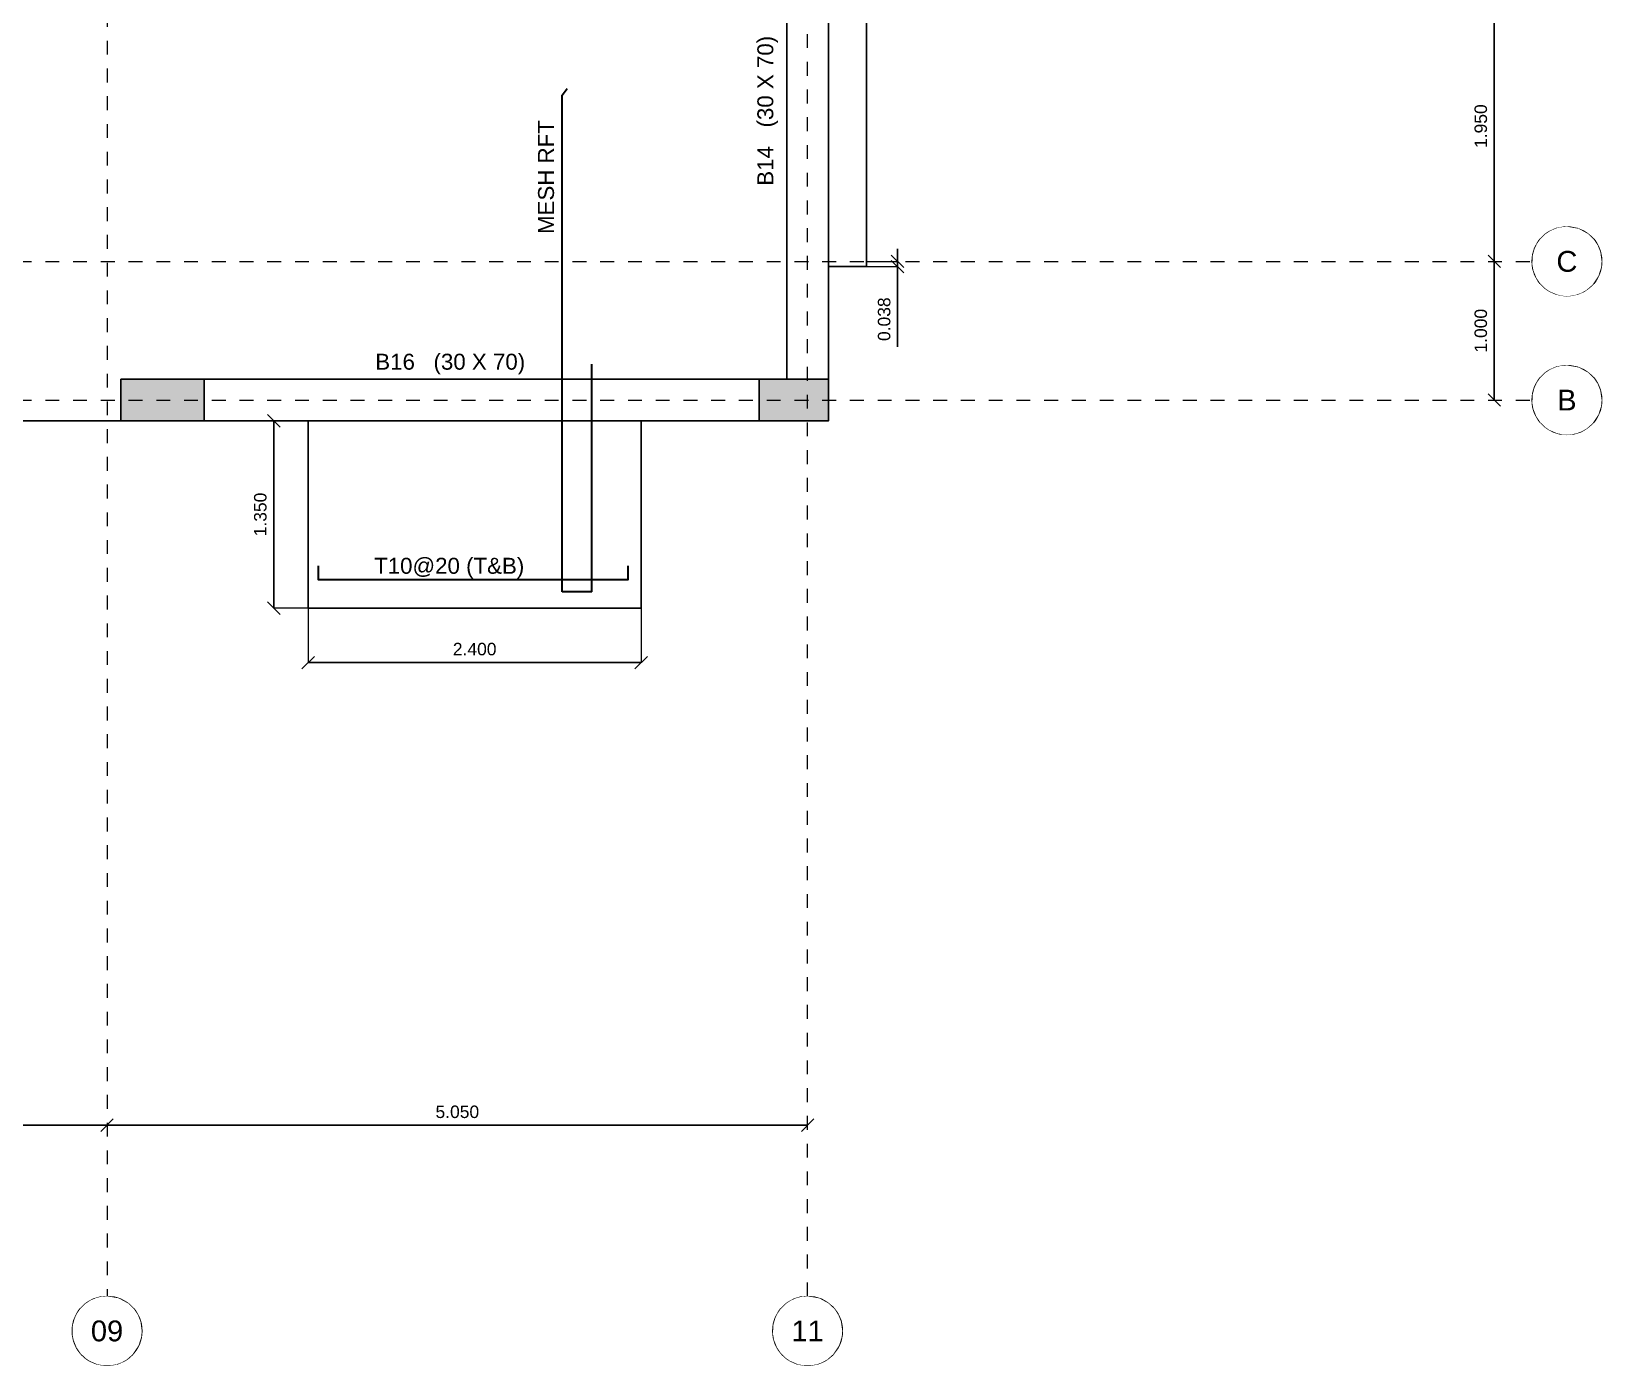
# Model space of a CAD drawing. Header units: inches. Extents: x -11.3 to 41.3, y -1.9 to 32.
# Drawn here: x 19.9 to 31.22, y -1.86 to 7.76 of the extents above; entities that cross this region are included whole.
import ezdxf
from ezdxf.enums import TextEntityAlignment as Align

# ---------------------------------------------------------------- set-up
doc = ezdxf.new("R2010")
doc.units = ezdxf.units.IN
doc.header["$MEASUREMENT"] = 0
doc.set_wipeout_variables(frame=1)
doc.linetypes.add('AXES-ROOF$0$CENTER2', pattern=[1.125, 0.75, -0.125, 0.125, -0.125])
for name, color, linetype, lineweight in [('3RD FLOOR$0$S-ANNO-DIMS', 4, 'Continuous', 0), ('3RD FLOOR$0$S-SLAB-EDGE', 2, 'Continuous', 30), ('3RD FLOOR$0$S-SLAB-EDGE @ 50', 2, 'Continuous', 30), ('AXES-2ND&3RD$0$S-AXIS-CIRC', 22, 'Continuous', 13), ('AXES-2ND&3RD$0$S-AXIS-IDEN', 52, 'Continuous', 18), ('AXES-ROOF$0$S-AXIS-PLAN', 20, 'AXES-ROOF$0$CENTER2', 18), ('COL - 3RD$0$S-CONC-PATH', 253, 'Continuous', 5)]:
    doc.layers.add(name, color=color, linetype=linetype, lineweight=lineweight)
for name, color, linetype in [('Beam30X70', 52, 'Continuous'), ('Columns', 4, 'Continuous'), ('Slab300', 231, 'Continuous')]:
    doc.layers.add(name, color=color, linetype=linetype)
doc.styles.add('3RD FLOOR$0$DMA-T-S', font='sanss___.ttf', dxfattribs={"height": 0.0023})
doc.styles.add('3RD FLOOR$0$DMA-TXT-DIM', font='sanss___.ttf', dxfattribs={"height": 0.0018})
doc.styles.add('AXES-2ND&3RD$0$DMA-T-S', font='sanss___.ttf', dxfattribs={"height": 0.0023})
doc.styles.add('AXES-ROOF$0$DMA-TXT-DIM', font='sanss___.ttf', dxfattribs={"height": 0.0018})
doc.dimstyles.new('3RD FLOOR$0$DMA-DIM', dxfattribs={"dimtxt": 0.0018, "dimasz": 0.0018, "dimexe": 0, "dimexo": 0, "dimgap": 0.001, "dimtad": 1, "dimdec": 3, "dimlfac": -1, "dimrnd": 0.001, "dimzin": 1, "dimdsep": 46, "dimtxsty": '3RD FLOOR$0$DMA-TXT-DIM', "dimblk": '3RD FLOOR$0$_Oblique', "dimcen": 0.003, "dimclrd": 256, "dimclre": 256, "dimclrt": 2, "dimadec": 3, "dimazin": 0, "dimtfac": 1, "dimtdec": 3, "dimtofl": 0, "dimtmove": 0, "dimatfit": 3, "dimfxl": 0.05, "dimtolj": 1, "dimtzin": 0, "dimlwe": -1, "dimarcsym": 0})
doc.dimstyles.new('AXES-ROOF$0$DMA-DIM', dxfattribs={"dimtxt": 0.0018, "dimasz": 0.0018, "dimexe": 0, "dimexo": 0, "dimgap": 0.001, "dimtad": 1, "dimdec": 3, "dimlfac": -1, "dimrnd": 0.001, "dimzin": 1, "dimdsep": 46, "dimtxsty": 'AXES-ROOF$0$DMA-TXT-DIM', "dimblk": 'AXES-ROOF$0$_Oblique', "dimcen": 0.003, "dimclrd": 256, "dimclre": 256, "dimclrt": 2, "dimadec": 3, "dimazin": 0, "dimtfac": 1, "dimtdec": 3, "dimtofl": 0, "dimtmove": 0, "dimatfit": 3, "dimfxl": 0.05, "dimtolj": 1, "dimtzin": 0, "dimlwe": -1, "dimarcsym": 0})

# ---------------------------------------------------------------- blocks, each defined once
blk = doc.blocks.new('3RD FLOOR$0$_Oblique')
at = {"color": 0, "linetype": 'ByBlock', "lineweight": -2}
blk.add_line((0.5, 0.5), (-0.5, -0.5), dxfattribs=at)
blk = doc.blocks.new('*D179')
at = {"layer": '3RD FLOOR$0$S-ANNO-DIMS', "transparency": 16777216}
for p, q in [((21.9, 4.95), (21.652, 4.95)), ((21.9, 3.6), (21.652, 3.6))]:
    blk.add_line(p, q, dxfattribs=at)
at = {"layer": '3RD FLOOR$0$S-ANNO-DIMS', "lineweight": -2, "transparency": 16777216}
blk.add_line((21.652, 3.6), (21.652, 4.95), dxfattribs=at)
at = {"layer": 'Defpoints', "color": 0, "transparency": 16777216}
for p in [(21.652, 4.95), (21.9, 4.95), (21.9, 3.6)]:
    blk.add_point(p, dxfattribs=at)
at = {"layer": '3RD FLOOR$0$S-ANNO-DIMS', "lineweight": -2, "transparency": 16777216, "xscale": 0.09, "yscale": 0.09, "zscale": 0.09}
for p, rotation in [((21.652, 4.95), 90), ((21.652, 3.6), 270)]:
    blk.add_blockref('3RD FLOOR$0$_Oblique', p, dxfattribs=dict(at, rotation=rotation))
at = {"layer": '3RD FLOOR$0$S-ANNO-DIMS', "transparency": 16777216, "insert": (21.555, 4.275), "char_height": 0.09, "attachment_point": 5, "rotation": 90, "style": '3RD FLOOR$0$DMA-TXT-DIM'}
blk.add_mtext('\\A1;1.350', dxfattribs=at)
blk = doc.blocks.new('*D180')
at = {"layer": '3RD FLOOR$0$S-ANNO-DIMS', "transparency": 16777216}
for p, q in [((21.9, 3.6), (21.9, 3.207)), ((24.3, 3.6), (24.3, 3.207))]:
    blk.add_line(p, q, dxfattribs=at)
at = {"layer": '3RD FLOOR$0$S-ANNO-DIMS', "lineweight": -2, "transparency": 16777216}
blk.add_line((21.9, 3.207), (24.3, 3.207), dxfattribs=at)
at = {"layer": 'Defpoints', "color": 0, "transparency": 16777216}
for p in [(21.9, 3.6), (24.3, 3.6), (24.3, 3.207)]:
    blk.add_point(p, dxfattribs=at)
at = {"layer": '3RD FLOOR$0$S-ANNO-DIMS', "lineweight": -2, "transparency": 16777216, "xscale": 0.09, "yscale": 0.09, "zscale": 0.09, "rotation": 180}
blk.add_blockref('3RD FLOOR$0$_Oblique', (21.9, 3.207), dxfattribs=at)
at = {"layer": '3RD FLOOR$0$S-ANNO-DIMS', "lineweight": -2, "transparency": 16777216, "xscale": 0.09, "yscale": 0.09, "zscale": 0.09}
blk.add_blockref('3RD FLOOR$0$_Oblique', (24.3, 3.207), dxfattribs=at)
at = {"layer": '3RD FLOOR$0$S-ANNO-DIMS', "transparency": 16777216, "insert": (23.1, 3.304), "char_height": 0.09, "attachment_point": 5, "style": '3RD FLOOR$0$DMA-TXT-DIM'}
blk.add_mtext('\\A1;2.400', dxfattribs=at)
blk = doc.blocks.new('*D183')
at = {"layer": '3RD FLOOR$0$S-ANNO-DIMS', "lineweight": -2, "transparency": 16777216}
for p, q in [((26.148, 6.1), (26.148, 6.19)), ((26.148, 6.1), (26.148, 6.062)), ((26.148, 6.062), (26.148, 5.484))]:
    blk.add_line(p, q, dxfattribs=at)
at = {"layer": '3RD FLOOR$0$S-ANNO-DIMS', "transparency": 16777216}
for p, q in [((25.925, 6.1), (26.148, 6.1)), ((25.925, 6.062), (26.148, 6.062))]:
    blk.add_line(p, q, dxfattribs=at)
at = {"layer": 'Defpoints', "color": 0, "transparency": 16777216}
for p in [(25.925, 6.1), (25.925, 6.062), (26.148, 6.1)]:
    blk.add_point(p, dxfattribs=at)
at = {"layer": '3RD FLOOR$0$S-ANNO-DIMS', "lineweight": -2, "transparency": 16777216, "xscale": 0.09, "yscale": 0.09, "zscale": 0.09}
for p, rotation in [((26.148, 6.1), 270), ((26.148, 6.062), 90)]:
    blk.add_blockref('3RD FLOOR$0$_Oblique', p, dxfattribs=dict(at, rotation=rotation))
at = {"layer": '3RD FLOOR$0$S-ANNO-DIMS', "transparency": 16777216, "insert": (26.052, 5.683), "char_height": 0.09, "attachment_point": 5, "rotation": 90, "style": '3RD FLOOR$0$DMA-TXT-DIM'}
blk.add_mtext('\\A1;0.038', dxfattribs=at)
blk = doc.blocks.new('AXES-ROOF$0$_Oblique')
at = {"color": 0, "linetype": 'ByBlock', "lineweight": -2}
blk.add_line((0.5, 0.5), (-0.5, -0.5), dxfattribs=at)
blk = doc.blocks.new('*D385')
at = {"layer": '3RD FLOOR$0$S-ANNO-DIMS', "lineweight": -2, "transparency": 16777216}
blk.add_line((16.75, -0.128), (20.45, -0.128), dxfattribs=at)
at = {"layer": 'Defpoints', "color": 0, "transparency": 16777216}
for p in [(16.75, -0.128), (20.45, -0.128), (20.45, -0.128)]:
    blk.add_point(p, dxfattribs=at)
at = {"layer": '3RD FLOOR$0$S-ANNO-DIMS', "lineweight": -2, "transparency": 16777216, "xscale": 0.09, "yscale": 0.09, "zscale": 0.09, "rotation": 180}
blk.add_blockref('AXES-ROOF$0$_Oblique', (16.75, -0.128), dxfattribs=at)
at = {"layer": '3RD FLOOR$0$S-ANNO-DIMS', "lineweight": -2, "transparency": 16777216, "xscale": 0.09, "yscale": 0.09, "zscale": 0.09}
blk.add_blockref('AXES-ROOF$0$_Oblique', (20.45, -0.128), dxfattribs=at)
at = {"layer": '3RD FLOOR$0$S-ANNO-DIMS', "transparency": 16777216, "insert": (18.6, -0.032), "char_height": 0.09, "attachment_point": 5, "style": 'AXES-ROOF$0$DMA-TXT-DIM'}
blk.add_mtext('\\A1;3.700', dxfattribs=at)
blk = doc.blocks.new('*D383')
at = {"layer": '3RD FLOOR$0$S-ANNO-DIMS', "lineweight": -2, "transparency": 16777216}
blk.add_line((20.45, -0.128), (25.5, -0.128), dxfattribs=at)
at = {"layer": 'Defpoints', "color": 0, "transparency": 16777216}
for p in [(20.45, -0.128), (25.5, -0.128), (25.5, -0.128)]:
    blk.add_point(p, dxfattribs=at)
at = {"layer": '3RD FLOOR$0$S-ANNO-DIMS', "lineweight": -2, "transparency": 16777216, "xscale": 0.09, "yscale": 0.09, "zscale": 0.09, "rotation": 180}
blk.add_blockref('AXES-ROOF$0$_Oblique', (20.45, -0.128), dxfattribs=at)
at = {"layer": '3RD FLOOR$0$S-ANNO-DIMS', "lineweight": -2, "transparency": 16777216, "xscale": 0.09, "yscale": 0.09, "zscale": 0.09}
blk.add_blockref('AXES-ROOF$0$_Oblique', (25.5, -0.128), dxfattribs=at)
at = {"layer": '3RD FLOOR$0$S-ANNO-DIMS', "transparency": 16777216, "insert": (22.975, -0.032), "char_height": 0.09, "attachment_point": 5, "style": 'AXES-ROOF$0$DMA-TXT-DIM'}
blk.add_mtext('\\A1;5.050', dxfattribs=at)
blk = doc.blocks.new('*D365')
at = {"layer": '3RD FLOOR$0$S-ANNO-DIMS', "lineweight": -2, "transparency": 16777216}
blk.add_line((30.45, 5.1), (30.45, 6.1), dxfattribs=at)
at = {"layer": 'Defpoints', "color": 0, "transparency": 16777216}
for p in [(30.45, 6.1), (30.45, 6.1), (30.45, 5.1)]:
    blk.add_point(p, dxfattribs=at)
at = {"layer": '3RD FLOOR$0$S-ANNO-DIMS', "lineweight": -2, "transparency": 16777216, "xscale": 0.09, "yscale": 0.09, "zscale": 0.09}
for p, rotation in [((30.45, 6.1), 90), ((30.45, 5.1), 270)]:
    blk.add_blockref('AXES-ROOF$0$_Oblique', p, dxfattribs=dict(at, rotation=rotation))
at = {"layer": '3RD FLOOR$0$S-ANNO-DIMS', "transparency": 16777216, "insert": (30.353, 5.6), "char_height": 0.09, "attachment_point": 5, "rotation": 90, "style": 'AXES-ROOF$0$DMA-TXT-DIM'}
blk.add_mtext('\\A1;1.000', dxfattribs=at)
blk = doc.blocks.new('*D347')
at = {"layer": '3RD FLOOR$0$S-ANNO-DIMS', "lineweight": -2, "transparency": 16777216}
blk.add_line((30.45, 6.1), (30.45, 8.05), dxfattribs=at)
at = {"layer": 'Defpoints', "color": 0, "transparency": 16777216}
for p in [(30.45, 8.05), (30.45, 8.05), (30.45, 6.1)]:
    blk.add_point(p, dxfattribs=at)
at = {"layer": '3RD FLOOR$0$S-ANNO-DIMS', "lineweight": -2, "transparency": 16777216, "xscale": 0.09, "yscale": 0.09, "zscale": 0.09}
for p, rotation in [((30.45, 8.05), 90), ((30.45, 6.1), 270)]:
    blk.add_blockref('AXES-ROOF$0$_Oblique', p, dxfattribs=dict(at, rotation=rotation))
at = {"layer": '3RD FLOOR$0$S-ANNO-DIMS', "transparency": 16777216, "insert": (30.353, 7.075), "char_height": 0.09, "attachment_point": 5, "rotation": 90, "style": 'AXES-ROOF$0$DMA-TXT-DIM'}
blk.add_mtext('\\A1;1.950', dxfattribs=at)
blk = doc.blocks.new('AXES-2ND&3RD$0$GI')
at = {"layer": 'AXES-2ND&3RD$0$S-AXIS-CIRC'}
blk.add_circle((0, 0), 0.005, dxfattribs=at)
at = {"layer": 'AXES-2ND&3RD$0$S-AXIS-IDEN', "style": 'AXES-2ND&3RD$0$DMA-T-S'}
blk.add_attdef('GRID_INDICATOR', text='', height=0.003, dxfattribs=at).set_placement((0, 0), align=Align.MIDDLE)
blk.add_wipeout([(0, 0.005), (0.0017, 0.0047), (0.00306, 0.00395), (0.00388, 0.00315), (0.00443, 0.00232), (0.00481, 0.00137), (0.005, 0), (0.00493, -0.00086), (0.00455, -0.00207), (0.00368, -0.00338), (0.00281, -0.00414), (0.00209, -0.00454), (0.00139, -0.0048), (0.00044, -0.00498), (-0.00046, -0.00498), (-0.00143, -0.00479), (-0.00255, -0.0043), (-0.00307, -0.00394), (-0.00383, -0.00322), (-0.0044, -0.00237), (-0.00482, -0.00132), (-0.00498, -0.00047), (-0.00493, 0.00082), (-0.00466, 0.0018), (-0.00433, 0.0025), (-0.00388, 0.00315), (-0.00314, 0.00389), (-0.00238, 0.0044), (-0.00159, 0.00474), (-0.00097, 0.0049)]).dxf.layer = 'AXES-2ND&3RD$0$S-AXIS-CIRC'
for tag, p in [('LINE_1', (0, 0.0015)), ('LINE_2', (0, -0.00216))]:
    blk.add_attdef(tag, text='', height=0.003, dxfattribs=at).set_placement(p, align=Align.MIDDLE)

msp = doc.modelspace()

# ---------------------------------------------------------------- hatches: boundary and pattern name
at = {"layer": 'COL - 3RD$0$S-CONC-PATH'}
for points in [[(21.15, 4.95), (21.15, 5.25), (20.55, 5.25), (20.55, 4.95)], [(25.65, 4.95), (25.65, 5.25), (25.15, 5.25), (25.15, 4.95)]]:
    msp.add_hatch(color=256, dxfattribs=at).paths.add_polyline_path(points)

# ---------------------------------------------------------------- linework, layer by layer
at = {"linetype": 'Continuous'}
for p, q in [((25.35, 5.25), (25.35, 9.15)), ((25.65, 5.25), (25.65, 9.15)), ((25.15, 5.25), (21.15, 5.25)), ((21.15, 4.95), (25.15, 4.95))]:
    msp.add_line(p, q, dxfattribs=at)
at = {"layer": '3RD FLOOR$0$S-SLAB-EDGE', "linetype": 'ByBlock', "ltscale": 0.01}
for q in [(23.9449, 5.3576), (23.7315, 3.7178)]:
    msp.add_line((23.9449, 3.7178), q, dxfattribs=at)
at = {"layer": '3RD FLOOR$0$S-SLAB-EDGE', "ltscale": 0.01}
msp.add_lwpolyline([(23.7315, 3.7178), (23.7315, 3.7178), (23.7315, 7.2972), (23.7669, 7.3472)], dxfattribs=at)
at = {"layer": '3RD FLOOR$0$S-SLAB-EDGE', "linetype": 'Continuous'}
msp.add_lwpolyline([(21.9712, 3.9038), (21.9712, 3.8057), (24.2072, 3.8057), (24.2072, 3.9038)], dxfattribs=at)
at = {"layer": 'AXES-ROOF$0$S-AXIS-PLAN', "ltscale": 0.01}
for p, q in [((20.45, 31.4902), (20.45, -1.3613)), ((25.4995, -1.3613), (25.4995, 15.8612)), ((-2.1947, 6.1), (30.7233, 6.1)), ((-2.1947, 5.1), (30.7233, 5.1))]:
    msp.add_line(p, q, dxfattribs=at)
at = {"layer": 'Beam30X70', "linetype": 'Continuous', "const_width": 0.005}
for points in [[(25.35, 9.15), (25.35, 5.262)], [(25.65, 5.262), (25.65, 9.15)], [(25.15, 5.25), (21.15, 5.25)], [(25.15, 4.95), (21.15, 4.95)]]:
    msp.add_lwpolyline(points, dxfattribs=at)
at = {"layer": 'Columns'}
for points in [[(21.15, 4.95), (21.15, 5.25), (20.55, 5.25), (20.55, 4.95)], [(25.65, 4.95), (25.65, 5.25), (25.15, 5.25), (25.15, 4.95)]]:
    msp.add_lwpolyline(points, close=True, dxfattribs=at)
at = {"layer": 'Slab300', "linetype": 'Continuous'}
msp.add_lwpolyline([(17.74, 25.475), (20.14, 25.475), (20.14, 25.2), (22.9601, 25.2), (22.9601, 25.475), (25.3601, 25.475), (25.3601, 25.2), (25.95, 25.2), (25.95, 14.95), (25.25, 14.95), (25.25, 9.55), (25.65, 9.55), (25.65, 8.4622), (25.925, 8.4622), (25.925, 6.0622), (25.65, 6.0622), (25.65, 4.95), (24.3, 4.95), (24.3, 3.6), (21.9, 3.6), (21.9, 4.95), (20.55, 4.9513), (15.95, 4.95)], dxfattribs=at)

# ---------------------------------------------------------------- texts
at = {"layer": '3RD FLOOR$0$S-ANNO-DIMS', "style": '3RD FLOOR$0$DMA-T-S'}
msp.add_text('MESH RFT', height=0.115, rotation=90, dxfattribs=at).set_placement((23.6718, 6.2973))
msp.add_text('T10@20 (T&B)', height=0.115, dxfattribs=at).set_placement((22.375, 3.8477))
at = {"layer": '3RD FLOOR$0$S-SLAB-EDGE', "style": '3RD FLOOR$0$DMA-T-S'}
for s, rotation, p in [('B14   (30 X 70)', 90, (25.2526, 6.6453)), ('B16   (30 X 70)', 0, (22.3835, 5.319))]:
    msp.add_text(s, height=0.115, rotation=rotation, dxfattribs=at).set_placement(p)

# ---------------------------------------------------------------- dimensions: what is measured, and where the dimension line sits
at = {"layer": '3RD FLOOR$0$S-ANNO-DIMS'}
for base, p1, p2, dimstyle, override, picture, middle in [((30.4497, 8.05), (30.4497, 6.1), (30.4497, 8.05), 'AXES-ROOF$0$DMA-DIM', {"dimscale": 0, "dimclrt": 256, "dimtix": 1, "dimtofl": 1, "dimtmove": 1, "dimatfit": 0}, '*D347', (30.3534, 7.075)), ((30.4497, 6.1), (30.4497, 5.1), (30.4497, 6.1), 'AXES-ROOF$0$DMA-DIM', {"dimscale": 0, "dimclrt": 256, "dimtix": 1, "dimtofl": 1, "dimtmove": 1, "dimatfit": 0}, '*D365', (30.3534, 5.6)), ((21.6516, 4.95), (21.9, 3.6), (21.9, 4.95), '3RD FLOOR$0$DMA-DIM', {"dimscale": 0, "dimclrt": 256, "dimtix": 0, "dimtofl": 1, "dimtmove": 0, "dimatfit": 3}, '*D179', (21.5552, 4.275))]:
    dim = msp.add_linear_dim(base=base, p1=p1, p2=p2, angle=90, dimstyle=dimstyle, override=override, dxfattribs=at)
    dim.commit()
    dim.dimension.update_dxf_attribs({"geometry": picture, "text_midpoint": middle})
dim = msp.add_linear_dim(base=(26.1483, 6.1), p1=(25.925, 6.0622), p2=(25.925, 6.1), angle=90, dimstyle='3RD FLOOR$0$DMA-DIM', override={"dimscale": 0, "dimclrt": 256, "dimtix": 0, "dimtofl": 1, "dimtmove": 0, "dimatfit": 3}, dxfattribs=at)
dim.commit()
dim.dimension.update_dxf_attribs({"geometry": '*D183', "text_midpoint": (26.1483, 5.6831), "dimtype": 128})
for base, p1, p2, dimstyle, override, picture, middle in [((24.3, 3.2073), (21.9, 3.6), (24.3, 3.6), '3RD FLOOR$0$DMA-DIM', {"dimscale": 0, "dimclrt": 256, "dimtix": 0, "dimtofl": 1, "dimtmove": 0, "dimatfit": 3}, '*D180', (23.1, 3.3037)), ((20.45, -0.1282), (16.75, -0.1282), (20.45, -0.1282), 'AXES-ROOF$0$DMA-DIM', {"dimscale": 0, "dimclrt": 256, "dimtix": 1, "dimtofl": 1, "dimtmove": 1, "dimatfit": 0}, '*D385', (18.6, -0.0318)), ((25.49951, -0.12825), (20.45, -0.12825), (25.49951, -0.12825), 'AXES-ROOF$0$DMA-DIM', {"dimscale": 0, "dimclrt": 256, "dimtix": 1, "dimtofl": 1, "dimtmove": 1, "dimatfit": 0}, '*D383', (22.97476, -0.03189))]:
    dim = msp.add_linear_dim(base=base, p1=p1, p2=p2, dimstyle=dimstyle, override=override, dxfattribs=at)
    dim.commit()
    dim.dimension.update_dxf_attribs({"geometry": picture, "text_midpoint": middle})

# ---------------------------------------------------------------- next in the draw order: block references
at = {"layer": '3RD FLOOR$0$S-SLAB-EDGE @ 50'}
ref = msp.add_blockref('AXES-2ND&3RD$0$GI', (30.9733, 6.1), dxfattribs=dict(at, xscale=50, yscale=50, zscale=50))
ref.add_attrib('GRID_INDICATOR', 'C', dxfattribs={"layer": '0', "color": 2, "height": 0.15, "style": 'AXES-2ND&3RD$0$DMA-T-S'}).set_placement((30.9733, 6.1), align=Align.MIDDLE)
ref = msp.add_blockref('AXES-2ND&3RD$0$GI', (30.9733, 5.1), dxfattribs=dict(at, xscale=50, yscale=50, zscale=50))
ref.add_attrib('GRID_INDICATOR', 'B', dxfattribs={"layer": '0', "color": 2, "height": 0.15, "style": 'AXES-2ND&3RD$0$DMA-T-S'}).set_placement((30.9733, 5.1), align=Align.MIDDLE)
ref = msp.add_blockref('AXES-2ND&3RD$0$GI', (20.45, -1.6113), dxfattribs=dict(at, xscale=50, yscale=50, zscale=50))
ref.add_attrib('GRID_INDICATOR', 'L', dxfattribs={"layer": '0', "color": 2, "height": 0.15, "style": 'AXES-2ND&3RD$0$DMA-T-S'}).set_placement((20.45, -1.6113), align=Align.MIDDLE)
ref = msp.add_blockref('AXES-2ND&3RD$0$GI', (25.4995, -1.6113), dxfattribs=dict(at, xscale=50, yscale=50, zscale=50))
ref.add_attrib('GRID_INDICATOR', 'L', dxfattribs={"layer": '0', "color": 2, "height": 0.15, "style": 'AXES-2ND&3RD$0$DMA-T-S'}).set_placement((25.4995, -1.6113), align=Align.MIDDLE)

# ---------------------------------------------------------------- next in the draw order: block references
ref = msp.add_blockref('AXES-2ND&3RD$0$GI', (20.45, -1.6113), dxfattribs=dict(at, xscale=50, yscale=50, zscale=50))
ref.add_attrib('GRID_INDICATOR', '09', dxfattribs={"layer": '0', "color": 2, "height": 0.15, "style": 'AXES-2ND&3RD$0$DMA-T-S'}).set_placement((20.45, -1.6113), align=Align.MIDDLE)
ref = msp.add_blockref('AXES-2ND&3RD$0$GI', (25.4995, -1.6113), dxfattribs=dict(at, xscale=50, yscale=50, zscale=50))
ref.add_attrib('GRID_INDICATOR', '11', dxfattribs={"layer": '0', "color": 2, "height": 0.15, "style": 'AXES-2ND&3RD$0$DMA-T-S'}).set_placement((25.4995, -1.6113), align=Align.MIDDLE)

doc.saveas('drawing.dxf')
